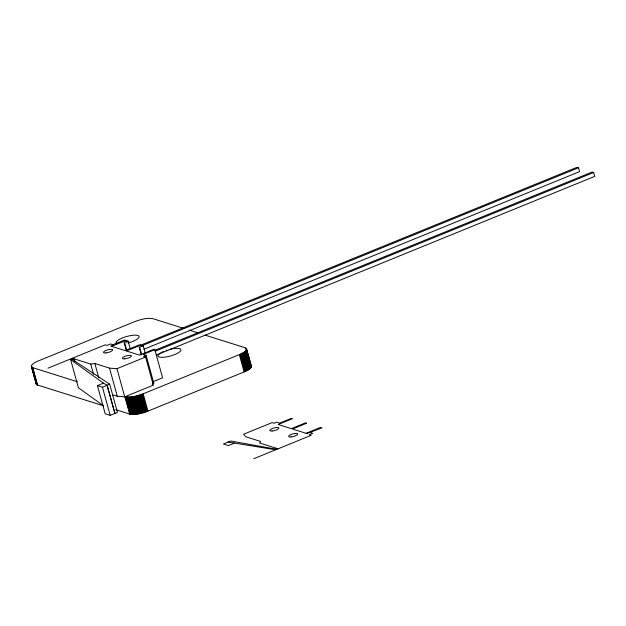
<?xml version="1.0" encoding="UTF-8"?>
<svg xmlns="http://www.w3.org/2000/svg" width="626" height="626" viewBox="0 0 626 626"><rect width="100%" height="100%" fill="white"/><g stroke="black" fill="none" stroke-linecap="round" stroke-linejoin="round"><path stroke-width="0.94" d="M183.723 328.376L153.041 318.704C146.86 317.531 140.521 319.526 134.746 321.623L38.577 360.826C36.355 361.656 28.389 365.185 32.834 367.705L77.468 381.782M36.081 383.378L36.394 384.348L37.607 385.029L103.619 405.844M115.708 409.654L129.652 414.052C135.834 415.226 142.172 413.238 147.947 411.133L244.117 371.93C246.284 370.78 253.178 368.565 250.572 365.349M129.652 414.052L124.879 396.735C131.069 397.909 137.399 395.914 143.174 393.817L239.343 354.613C241.566 353.784 249.531 350.255 245.087 347.735L205.109 335.121M278.061 448.819L259.634 443.005L260.682 441.471L246.01 436.846L243.553 434.264L272.146 422.605L274.165 423.246L276.731 422.198L279.665 423.121L291.325 418.371L292.397 418.708L278.171 424.506L291.309 428.653L305.535 422.855L306.67 423.215L292.452 429.013L306.912 433.568L322.03 427.863L320.559 427.394L306.059 433.302M277.122 448.521L274.618 449.585L228.107 442.042M276.176 448.224L274.501 448.92L230.845 441.001L223.404 443.959L228.435 445.548L234.492 443.075M48.022 368.174L105.301 344.824L107.124 345.395L110.622 343.971L113.603 344.926L110.81 346.061L125.27 350.623L139.488 344.824L140.631 345.184M111.655 346.334L126.147 340.427L126.663 342.297M126.421 350.896L124.104 342.469L128.158 341.17L130.216 348.659M142.008 345.709L578.549 167.752L579.613 171.626L143.98 349.214M141.249 354.715L139.191 347.234L143.244 345.928L145.302 353.416M152.728 381.837L162.588 377.814L154.841 349.668L143.182 354.418L146.124 355.349L153.871 383.495L152.165 384.192M154.685 350.364L592.126 172.04L593.636 172.51L594.7 176.383L156.351 355.075M155.287 351.202L593.636 172.51M146.124 355.349L143.557 356.39L145.568 357.023L153.323 385.17L124.723 396.829L117.281 396.281L112.696 394.842M72.311 358.268L90.739 364.082L94.855 363.51L109.527 368.135L116.968 368.683L145.568 357.023M97.421 385.616L103.478 383.151L107.156 385.287L114.91 413.434L110.207 415.351L105.176 413.763L97.421 385.616L102.453 387.204L107.156 385.287M114.832 413.387L117.438 412.323L109.683 384.176L107.077 385.24L114.91 413.434M253.773 458.717L311.044 435.375L309.221 434.796L312.718 433.372L310.386 432.636M103.407 405.687L78.391 387.737L70.636 359.59L73.25 358.565M112.954 344.707L124.676 339.957L128.158 341.17M578.549 167.752L577.039 167.283L126.405 350.983L139.543 355.13L153.769 349.331L154.841 349.668M189.302 330.137L197.675 332.774M140.6 345.09L143.244 345.928M109.683 384.176L72.491 359.551L74.197 358.862L74.971 361.679M70.636 359.59L103.478 383.151M246.574 348.862L251.394 366.437M246.3 348.408L251.386 366.695M246.55 349.66L251.323 366.977M246.081 348.212L250.854 365.529M245.807 348.033L251.198 367.266M246.245 350.255L251.01 367.572M246.002 350.568L250.776 367.885M245.713 350.889L250.486 368.213M245.361 351.217L250.134 368.542M244.962 351.554L249.735 368.878M244.516 351.898L249.281 369.215M244.015 352.242L248.78 369.559M243.467 352.587L248.24 369.903M242.872 352.931L247.646 370.248M242.239 353.275L247.012 370.6M241.566 353.62L246.339 370.936M240.861 353.956L245.627 371.273M240.118 354.285L244.883 371.609M239.343 354.613L244.117 371.93M139.668 347.383L141.726 354.872M143.174 393.817L147.947 411.133M142.376 394.13L147.149 411.446M141.554 394.435L146.327 411.759M140.709 394.732L145.482 412.049M139.848 395.014L144.622 412.338M124.582 342.625L126.64 350.114M138.98 395.28L143.753 412.604M138.096 395.538L142.869 412.855M137.211 395.773L141.985 413.097M136.327 396L141.1 413.317M135.443 396.203L140.208 413.52M134.559 396.383L139.332 413.708M133.69 396.555L138.463 413.872M132.837 396.696L137.61 414.021M132 396.821L136.773 414.146M131.186 396.923L135.959 414.248M130.396 397.009L135.161 414.326M129.629 397.064L134.402 414.389M128.893 397.103L133.667 414.428M128.197 397.119L132.97 414.435M127.54 397.111L132.305 414.428M126.914 397.08L131.687 414.396M126.335 397.025L131.108 414.349M125.803 396.947L130.576 414.271M125.317 396.853L130.091 414.177M116.968 368.683L124.723 396.829M109.527 368.135L117.281 396.281M102.453 387.204L110.207 415.351M94.855 363.51L98.728 377.588M90.739 364.082L93.579 374.403M32.834 367.705L37.607 385.029M32.45 367.564L37.224 384.888M32.122 367.407L36.887 384.724M33.256 371.867L34.007 374.606M34.516 376.429L35.267 379.16M31.378 365.78L36.613 384.544M31.621 367.024L36.394 384.348M31.308 366.061L36.23 384.129M169.192 349.496A11.917 3.302 -15.4 0 1 180.812 350.568A11.917 3.302 -15.4 0 1 165.295 357.094A11.917 3.302 -15.4 0 1 159.732 353.479M160.154 353.181A11.917 3.302 -15.4 0 1 160.616 352.892M161.657 352.305A11.917 3.302 -15.4 0 1 162.228 352.015M162.83 351.726A11.917 3.302 -15.4 0 1 163.464 351.444M166.219 350.388A11.917 3.302 -15.4 0 1 166.946 350.145M116.788 343.564A11.917 3.302 -15.4 0 1 124.864 337.031A11.917 3.302 -15.4 0 1 139.042 336.318A11.917 3.302 -15.4 0 1 127.884 343.009M124.699 358.839A4.758 1.322 -15.4 0 0 131.507 355.889A4.758 1.322 -15.4 0 0 124.511 356.523A4.758 1.322 -15.4 0 0 124.699 358.839M105.872 352.907A4.758 1.322 -15.4 0 0 112.68 349.95A4.758 1.322 -15.4 0 0 105.684 350.583A4.758 1.322 -15.4 0 0 105.872 352.907M272.161 431.009A4.758 1.322 -15.4 0 0 278.969 428.059A4.758 1.322 -15.4 0 0 271.974 428.693A4.758 1.322 -15.4 0 0 272.161 431.009M290.988 436.948A4.758 1.322 -15.4 0 0 297.796 433.998A4.758 1.322 -15.4 0 0 290.8 434.632A4.758 1.322 -15.4 0 0 290.988 436.948"/></g></svg>
